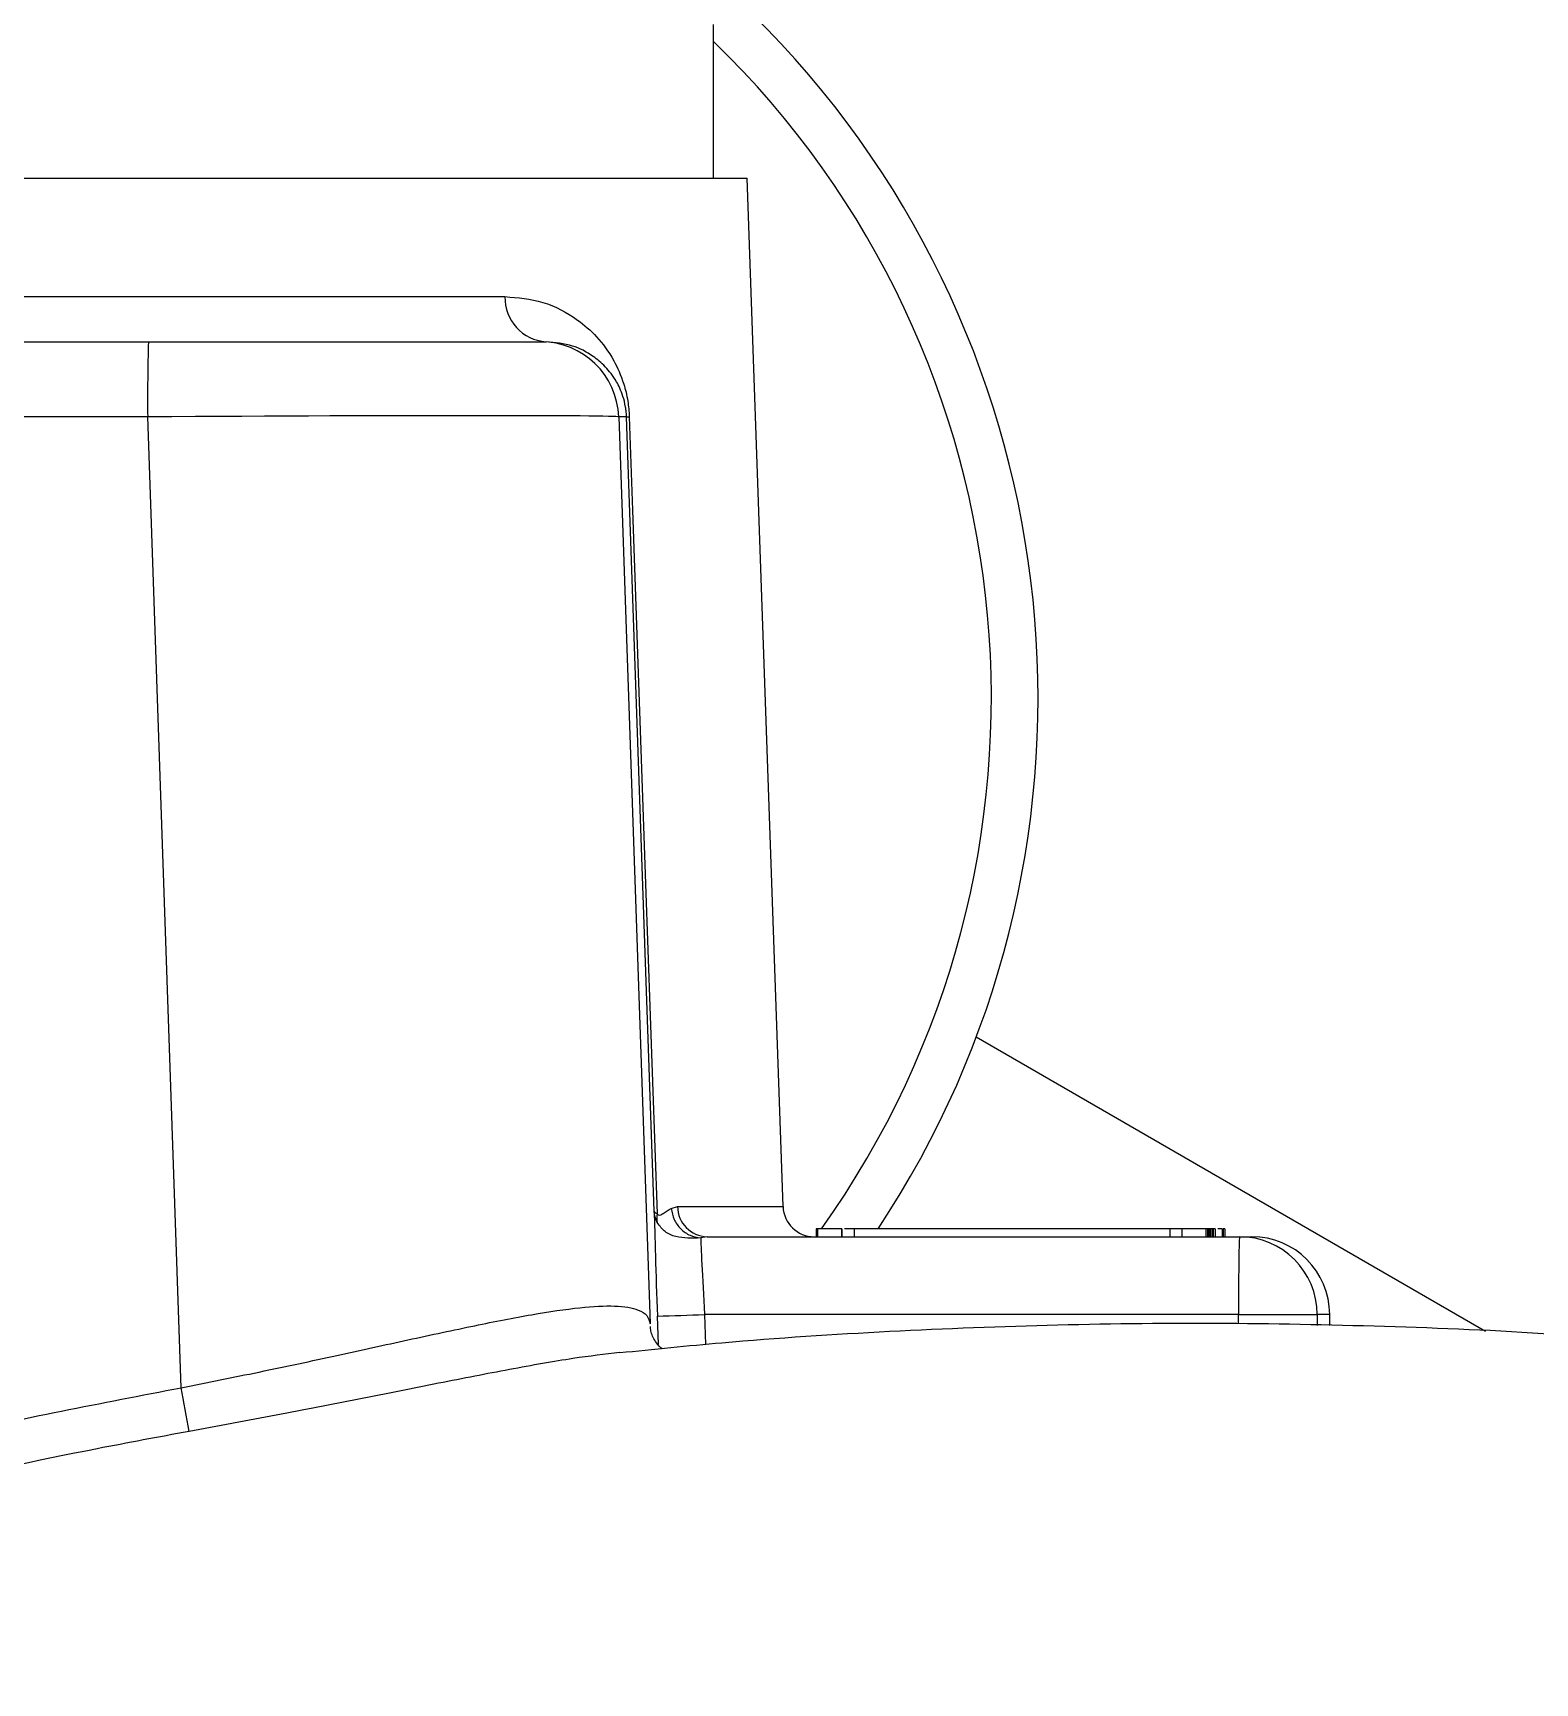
# Model space of a CAD drawing. Header units: millimetres. Extents: x 7861 to 11104, y 3791 to 6084.
# Drawn here: x 10351.3 to 10447.8, y 5743.5 to 5849.5 of the extents above; entities that cross this region are included whole.
import ezdxf

# ---------------------------------------------------------------- set-up
doc = ezdxf.new("R2010")
doc.units = ezdxf.units.MM

msp = doc.modelspace()

# ---------------------------------------------------------------- linework, layer by layer
at = {"color": 7, "linetype": 'Continuous', "lineweight": 25}
for p, q in [((10395.011, 5840.19), (10395.011, 5850.06)), ((10146.638, 5840.19), (10397.164, 5840.19)), ((10399.471, 5774.143), (10397.164, 5840.19)), ((10318.869, 5832.585), (10381.605, 5832.585)), ((10320.138, 5829.69), (10358.701, 5829.69)), ((10358.701, 5829.69), (10383.916, 5829.69)), ((10383.916, 5829.69), (10384.255, 5829.69)), ((10358.655, 5824.865), (10300.19, 5824.865)), ((10360.812, 5762.513), (10358.655, 5824.865)), ((10388.912, 5824.865), (10390.927, 5766.621)), ((10389.417, 5824.865), (10388.912, 5824.865)), ((10391.195, 5773.857), (10389.417, 5824.865)), ((10444.604, 5766.133), (10411.877, 5785.028)), ((10392.287, 5774.028), (10392.692, 5774.143)), ((10392.692, 5774.143), (10399.471, 5774.143)), ((10394.593, 5772.212), (10394.185, 5772.131)), ((10394.593, 5772.212), (10428.783, 5772.212)), ((10401.593, 5772.712), (10401.593, 5772.212)), ((10401.689, 5772.712), (10401.593, 5772.712)), ((10401.689, 5772.712), (10401.689, 5772.212)), ((10403.224, 5772.712), (10401.689, 5772.712)), ((10403.224, 5772.712), (10403.224, 5772.212)), ((10403.241, 5772.712), (10403.224, 5772.712)), ((10403.241, 5772.712), (10403.241, 5772.212)), ((10404.046, 5772.712), (10404.046, 5772.212)), ((10424.325, 5772.712), (10404.046, 5772.712)), ((10424.325, 5772.712), (10424.325, 5772.212)), ((10425.086, 5772.712), (10425.086, 5772.212)), ((10426.622, 5772.712), (10425.086, 5772.712)), ((10426.622, 5772.712), (10426.622, 5772.212)), ((10426.745, 5772.712), (10426.622, 5772.712)), ((10426.745, 5772.712), (10426.745, 5772.212)), ((10426.822, 5772.712), (10426.745, 5772.712)), ((10426.822, 5772.712), (10426.822, 5772.212)), ((10426.905, 5772.712), (10426.822, 5772.712)), ((10426.905, 5772.712), (10426.905, 5772.212)), ((10426.92, 5772.712), (10426.905, 5772.712)), ((10426.92, 5772.712), (10426.92, 5772.212)), ((10427.027, 5772.712), (10426.92, 5772.712)), ((10427.027, 5772.712), (10427.027, 5772.212)), ((10427.103, 5772.712), (10427.027, 5772.712)), ((10427.103, 5772.712), (10427.103, 5772.212)), ((10427.223, 5772.712), (10427.103, 5772.712)), ((10427.223, 5772.712), (10427.223, 5772.212)), ((10427.677, 5772.712), (10427.677, 5772.212)), ((10427.738, 5772.712), (10427.738, 5772.212)), ((10427.857, 5772.712), (10427.738, 5772.712)), ((10427.857, 5772.712), (10427.857, 5772.212)), ((10428.783, 5772.212), (10429.586, 5772.212)), ((10391.46, 5765.282), (10391.396, 5767.108)), ((10428.737, 5767.212), (10394.422, 5767.212)), ((10394.422, 5767.212), (10394.49, 5765.279)), ((10428.737, 5767.212), (10433.783, 5767.212)), ((10428.737, 5766.617), (10428.737, 5767.212)), ((10434.586, 5767.212), (10433.783, 5767.212)), ((10433.783, 5767.212), (10433.783, 5766.517)), ((10434.586, 5766.502), (10434.586, 5767.212)), ((10366.917, 5760.746), (10361.311, 5759.704))]:
    msp.add_line(p, q, dxfattribs=at)
at = {"color": 7, "linetype": 'Continuous', "lineweight": 25, "flags": 128}
msp.add_lwpolyline([(10389.594, 5824.865), (10389.803, 5818.868), (10390.638, 5794.883), (10391.377, 5773.675)], dxfattribs=at)
at = {"color": 7, "linetype": 'Continuous', "lineweight": 25}
for centre, radius, start, end in [((10354.136, 5806.818), 230, 0, 169.16329), ((10354.136, 5806.818), 210, 353.04862, 87.41373), ((10354.136, 5806.818), 61.716, 326.45296, 119.33475), ((10354.136, 5806.818), 58.716, 324.48916, 45.88125), ((10384.432, 5832.512), 2.828, 178.52133, 266.41162), ((10487.447, 5826.043), 128.798, 178.37751, 180.52437), ((10383.916, 5824.69), 5, 1.99872, 89.99883), ((10389.506, 5827.009), 2.147, 267.62542, 272.37458), ((10394.641, 5774.161), 1.949, 180.53014, 268.59074), ((10401.469, 5774.212), 2, 182, 270), ((10392.947, 5773.443), 1.587, 171.57287, 191.82511), ((10563.842, 5768.462), 135.111, 178.40951, 180.53004), ((10428.783, 5767.213), 5, 359.99877, 89.99877), ((10429.586, 5767.213), 5, 359.99877, 89.99877), ((10309.855, 8167.456), 2401.732, 271.945635, 272.017862), ((10021.241, 5700.748), 345.143, 9.83538, 10.30902)]:
    msp.add_arc(centre, radius, start, end, dxfattribs=at)
for centre, major_axis, ratio, start_param, end_param in [((10358.902, 5824.69), (30.012, 0.173), 0.0058617, 0.0094237, 1.579002), ((10391.47, 5767.108), (-0.279, 8), 0.0092432, 0.5664874, 1.5704735), ((10394.468, 5767.212), (-0.279, 5), 0.0092256, 0.1806299, 1.5702808)]:
    msp.add_ellipse(centre, major_axis=major_axis, ratio=ratio, start_param=start_param, end_param=end_param, dxfattribs=at)
for points, knots in [([(10381.605, 5832.585), (10382.432, 5832.514), (10384.085, 5832.371), (10386.017, 5831.345), (10387.513, 5830.076), (10388.514, 5828.729), (10389.175, 5827.278), (10389.512, 5825.974), (10389.569, 5825.206), (10389.594, 5824.865)], [0, 0, 0, 0, 0.2471586, 0.4942516, 0.6433281, 0.7917771, 0.8949186, 0.9533643, 1, 1, 1, 1]), ([(10389.417, 5824.865), (10389.409, 5824.994), (10389.396, 5825.215), (10389.325, 5825.695), (10389.129, 5826.432), (10388.694, 5827.314), (10388.057, 5828.125), (10387.129, 5828.898), (10385.896, 5829.534), (10384.83, 5829.635), (10384.255, 5829.69)], [0, 0, 0, 0, 0.0195506, 0.0331429, 0.0802921, 0.1758879, 0.3265534, 0.4794068, 0.7186286, 1, 1, 1, 1]), ([(10391.393, 5773.117), (10391.3, 5773.36), (10391.206, 5773.606), (10391.195, 5773.854), (10391.195, 5773.857)], [0, 0, 0, 0, 0.988646, 1, 1, 1, 1]), ([(10391.195, 5773.857), (10391.195, 5773.856), (10391.201, 5773.794), (10391.289, 5773.734), (10391.377, 5773.675)], [0, 0, 0, 0, 0.0113379, 1, 1, 1, 1]), ([(10391.377, 5773.675), (10391.404, 5773.651), (10391.535, 5773.536), (10391.848, 5773.777), (10392.115, 5773.93), (10392.287, 5774.028)], [0, 0, 0, 0, 0.0857974, 0.4114987, 1, 1, 1, 1]), ([(10394.185, 5772.131), (10393.63, 5772.113), (10392.798, 5772.087), (10391.854, 5772.482), (10391.547, 5772.905), (10391.393, 5773.117)], [0, 0, 0, 0, 0.498626, 0.748287, 1, 1, 1, 1]), ([(10392.287, 5774.028), (10392.334, 5773.786), (10392.428, 5773.301), (10392.874, 5772.69), (10393.48, 5772.249), (10393.95, 5772.17), (10394.185, 5772.131)], [0, 0, 0, 0, 0.2500015, 0.500002, 0.7500015, 1, 1, 1, 1]), ([(10404.046, 5772.712), (10403.959, 5772.712), (10403.783, 5772.712), (10403.537, 5772.712), (10403.449, 5772.712), (10403.416, 5772.712)], [0, 0, 0, 0, 0.3795073, 0.7631607, 1, 1, 1, 1]), ([(10425.102, 5772.712), (10425.102, 5772.712), (10425.1, 5772.712), (10424.975, 5772.712), (10424.639, 5772.712), (10424.43, 5772.712), (10424.325, 5772.712)], [0, 0, 0, 0, 0.2809541, 0.5584494, 0.7790389, 1, 1, 1, 1]), ([(10427.677, 5772.712), (10427.681, 5772.712), (10427.686, 5772.712), (10427.398, 5772.712), (10427.398, 5772.712)], [0, 0, 0, 0, 0.9984051, 1, 1, 1, 1]), ([(10360.812, 5762.513), (10362.486, 5762.847), (10365.884, 5763.523), (10370.801, 5764.581), (10375.48, 5765.609), (10379.705, 5766.52), (10383.443, 5767.25), (10386.473, 5767.699), (10388.789, 5767.819), (10390.111, 5767.597), (10390.782, 5767.173), (10390.879, 5766.806), (10390.927, 5766.621)], [0, 0, 0, 0, 0.1077924, 0.2187137, 0.3264996, 0.4373987, 0.5447847, 0.6555285, 0.7589279, 0.8656708, 0.9323941, 1, 1, 1, 1]), ([(10451.862, 5765.712), (10451.123, 5765.772), (10446.774, 5766.123), (10438.799, 5766.454), (10427.953, 5766.689), (10417.122, 5766.584), (10406.319, 5766.157), (10396.934, 5765.555), (10391.165, 5764.967), (10388.975, 5764.744)], [0, 0, 0, 0, 0.0352985, 0.207858, 0.3801201, 0.5520874, 0.723762, 0.8951454, 1, 1, 1, 1]), ([(10391.713, 5765.01), (10391.712, 5765.01), (10391.609, 5765.073), (10391.247, 5765.445), (10390.97, 5766.056), (10390.96, 5766.357), (10390.957, 5766.448)], [0, 0, 0, 0, 0.0041506, 0.4089068, 0.8208559, 1, 1, 1, 1]), ([(10388.972, 5764.772), (10388.015, 5764.659), (10385.975, 5764.42), (10382.002, 5763.708), (10377.364, 5762.807), (10372.311, 5761.792), (10368.701, 5761.092), (10366.917, 5760.746)], [0, 0, 0, 0, 0.182109, 0.388188, 0.5898419, 0.7972818, 1, 1, 1, 1]), ([(10300.567, 5746.211), (10305.461, 5747.934), (10315.25, 5751.379), (10330.237, 5755.734), (10345.414, 5759.542), (10355.679, 5761.523), (10360.812, 5762.513)], [0, 0, 0, 0, 0.24906391, 0.49812915, 0.74906425, 1, 1, 1, 1]), ([(10361.311, 5759.704), (10359.344, 5759.34), (10353.444, 5758.246), (10343.661, 5756.136), (10330.73, 5752.907), (10316.637, 5748.843), (10306.583, 5745.315), (10301.55, 5743.549)], [0, 0, 0, 0, 0.0968115, 0.2904543, 0.4843107, 0.7418988, 1, 1, 1, 1])]:
    msp.add_open_spline(points, degree=3, knots=knots, dxfattribs=at)

doc.saveas('drawing.dxf')
